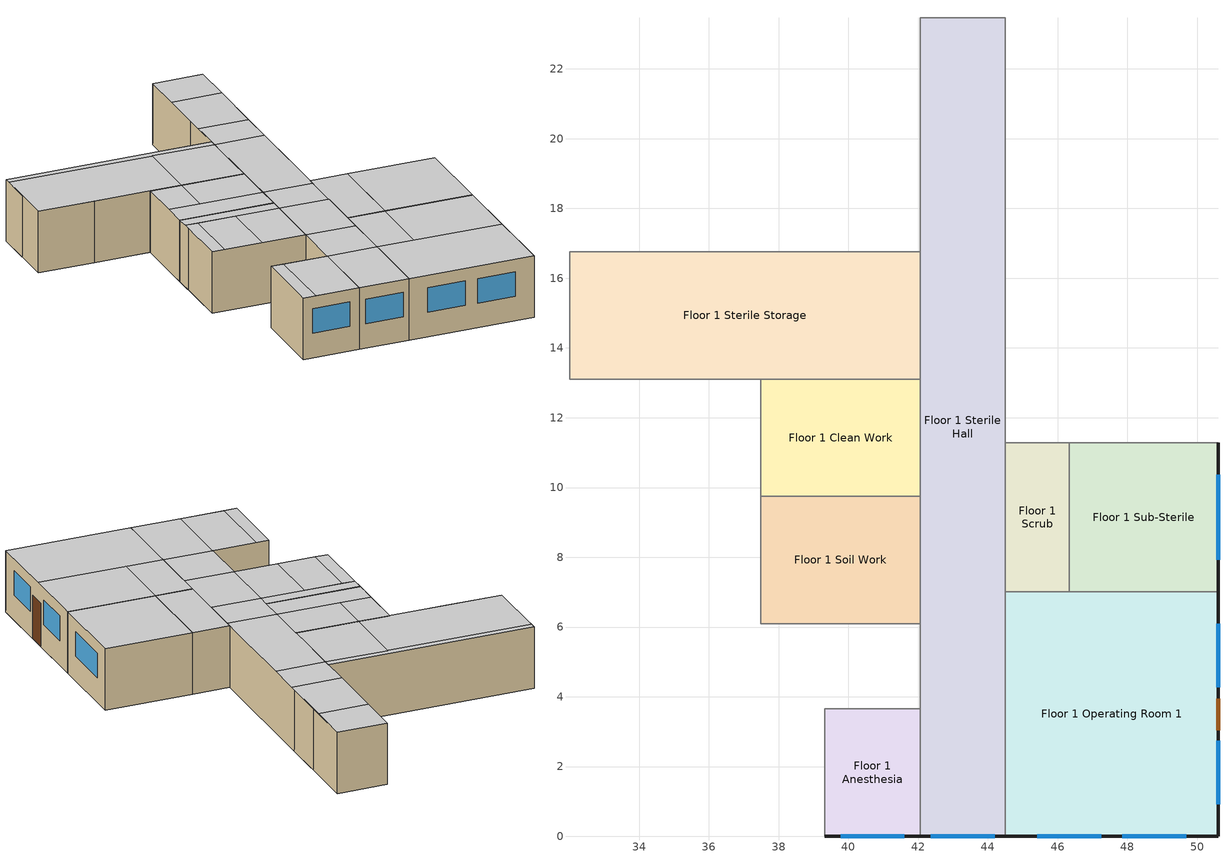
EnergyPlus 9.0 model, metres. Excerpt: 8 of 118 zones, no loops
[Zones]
Floor 1 Anesthesia
 floor ground (Floor1AnesthesiaSlab_Ffactor): 42.06,3.66 42.06,0 39.32,0 39.32,3.66 z0
 wall outside (nonres_ext_wall): 39.32,0 42.06,0 z0:3.05
 wall to Floor 1 Sterile Hall (int_wall): 42.06,0 42.06,3.66 z0:3.05
 wall to Floor 1 Nurse Hall (int_wall): 42.06,3.66 39.32,3.66 z0:3.05
 wall to Floor 1 Recovery Room (int_wall): 39.32,3.66 39.32,0 z0:3.05
 window (NonresWindow_U_0.29_SHGC_0.45): 39.78,0 41.61,0 z1.22:2.44
 ceiling to Floor 2 Exam Hall 3 (int_slab_ceiling): 39.32,0 39.93,0 39.93,3.66 39.32,3.66 z3.05
 ceiling to Floor 2 Exam 4 (int_slab_ceiling): 42.06,3.66 39.93,3.66 39.93,0 42.06,0 z3.05
Floor 1 Clean Work
 floor adiabatic (Floor1CleanWorkSlab_Ffactor): 37.49,9.75 37.49,13.11 42.06,13.11 42.06,9.75 z0
 wall to Floor 1 Sterile Storage (int_wall): 42.06,13.11 37.49,13.11 z0:3.05
 wall to Floor 1 Soil (int_wall): 37.49,13.11 37.49,9.75 z0:3.05
 wall to Floor 1 Sterile Hall (int_wall): 42.06,9.75 42.06,13.11 z0:3.05
 wall to Floor 1 Soil Work (int_wall): 37.49,9.75 42.06,9.75 z0:3.05
 ceiling to Floor 2 Scheduling 1 (int_slab_ceiling): 42.06,13.11 39.01,13.11 39.01,10.97 42.06,10.97 z3.05
 ceiling to Floor 2 X-Ray (int_slab_ceiling): 37.49,13.11 37.49,10.97 39.01,10.97 39.01,13.11 z3.05
 ceiling to Floor 2 Reception Hall (int_slab_ceiling): 42.06,10.97 37.49,10.97 37.49,9.75 42.06,9.75 z3.05
Floor 1 Operating Room 1
 floor ground (Floor1OperatingRoom1Slab_Ffactor): 50.6,7.01 50.6,0 44.5,0 44.5,7.01 z0
 wall outside (nonres_ext_wall): 44.5,0 50.6,0 50.6,7.01 z0:3.05
 wall to Floor 1 Sterile Hall (int_wall): 44.5,7.01 44.5,0 z0:3.05
 wall to Floor 1 Sub-Sterile (int_wall): 50.6,7.01 46.33,7.01 z0:3.05
 wall to Floor 1 Scrub (int_wall): 46.33,7.01 44.5,7.01 z0:3.05
 window (NonresWindow_U_0.29_SHGC_0.45): 45.42,0 47.24,0 / 47.85,0 49.68,0 / 50.6,0.91 50.6,2.74 / 50.6,4.27 50.6,6.1 z1.22:2.44
 door (Swinging Door_con): 50.6,3.03 50.6,3.95 z0:2.13
 ceiling to Floor 2 Conference (int_slab_ceiling): 50.6,0 50.6,3.66 44.5,3.66 44.5,0 z3.05
 ceiling to Floor 2 Office (int_slab_ceiling): 50.6,7.01 46.33,7.01 46.33,3.66 50.6,3.66 z3.05
 ceiling to Floor 2 Office Hall (int_slab_ceiling): 44.5,3.66 46.33,3.66 46.33,7.01 44.5,7.01 z3.05
Floor 1 Scrub
 floor adiabatic (Floor1ScrubSlab_Ffactor): 46.33,7.01 44.5,7.01 44.5,11.28 46.33,11.28 z0
 wall to Floor 1 Sub-Sterile (int_wall): 46.33,7.01 46.33,11.28 z0:3.05
 wall to Floor 1 Sterile Hall (int_wall): 44.5,11.28 44.5,7.01 z0:3.05
 wall to Floor 1 Operating Room 2 (int_wall): 46.33,11.28 44.5,11.28 z0:3.05
 ceiling to Floor 2 Office Hall (int_slab_ceiling): 44.5,7.01 46.33,7.01 46.33,11.28 44.5,11.28 z3.05
Floor 1 Soil Work
 floor adiabatic (Floor1SoilWorkSlab_Ffactor): 42.06,9.75 42.06,6.1 37.49,6.1 37.49,9.75 z0
 wall to Floor 1 Sterile Hall (int_wall): 42.06,6.1 42.06,9.75 z0:3.05
 wall to Floor 1 Nurse Hall (int_wall): 37.49,6.1 42.06,6.1 z0:3.05
 wall to Floor 1 Soil (int_wall): 37.49,9.75 37.49,8.84 z0:3.05
 wall to Floor 1 Nurse Toilet (int_wall): 37.49,8.84 37.49,6.1 z0:3.05
 ceiling to Floor 2 Exam 3 (int_slab_ceiling): 37.49,6.1 38.1,6.1 38.1,9.14 37.49,9.14 z3.05
 ceiling to Floor 2 Exam Hall 3 (int_slab_ceiling): 38.1,6.1 39.93,6.1 39.93,9.14 38.1,9.14 z3.05
 ceiling to Floor 2 Reception Hall (int_slab_ceiling): 42.06,9.14 42.06,9.75 37.49,9.75 37.49,9.14 z3.05
 ceiling to Floor 2 Dictation (int_slab_ceiling): 42.06,6.1 42.06,9.14 39.93,9.14 39.93,6.1 z3.05
Floor 1 Sterile Hall
 floor ground (Floor1SterileHallSlab_Ffactor): 42.06,23.47 44.5,23.47 44.5,0 42.06,0 z0
 wall outside (nonres_ext_wall): 42.06,0 44.5,0 z0:3.05
 wall to Floor 1 Operating Room 3 (int_wall): 42.06,23.47 42.06,19.2 z0:3.05
 wall to Floor 1 Utility Hall (int_wall): 44.5,23.47 42.06,23.47 z0:3.05
 wall to Floor 1 Nurse Hall (int_wall): 42.06,6.1 42.06,3.66 z0:3.05
 wall to Floor 1 Sterile Storage (int_wall): 42.06,16.76 42.06,13.11 z0:3.05
 wall to Floor 1 Locker Room Hall (int_wall): 42.06,19.2 42.06,16.76 z0:3.05
 wall to Floor 1 Operating Room 2 (int_wall): 44.5,11.28 44.5,18.59 z0:3.05
 wall to Floor 1 Utility Janitor (int_wall): 44.5,18.59 44.5,20.73 z0:3.05
 wall to Floor 1 Utility Room (int_wall): 44.5,20.73 44.5,23.47 z0:3.05
 window (NonresWindow_U_0.29_SHGC_0.45): 42.37,0 44.2,0 z1.22:2.44
 ceiling to Floor 2 Conference (int_slab_ceiling): 44.5,0 44.5,3.66 42.06,3.66 42.06,0 z3.05
 ceiling to Floor 2 Storage 2 (int_slab_ceiling): 42.06,23.47 42.06,21.34 44.5,21.34 44.5,23.47 z3.05
 ceiling to Floor 2 Lounge (int_slab_ceiling): 42.06,6.1 44.5,6.1 44.5,9.14 42.06,9.14 z3.05
 ceiling to Floor 2 Conference Toilet (int_slab_ceiling): 44.5,3.66 44.5,6.1 42.06,6.1 42.06,3.66 z3.05
 ceiling to Floor 2 Scheduling 1 (int_slab_ceiling): 42.06,10.97 44.5,10.97 44.5,16.46 42.06,16.46 z3.05
 ceiling to Floor 2 Work Hall (int_slab_ceiling): 42.06,16.46 44.5,16.46 44.5,18.29 42.06,18.29 z3.05
 ceiling to Floor 2 Reception Hall (int_slab_ceiling): 44.5,9.14 44.5,10.97 42.06,10.97 42.06,9.14 z3.05
 ceiling to Floor 2 Nurse Station 1 (int_slab_ceiling): 44.5,21.34 42.06,21.34 42.06,18.29 44.5,18.29 z3.05
Floor 1 Sterile Storage
 floor adiabatic (Floor1NurseStorageSlab_Ffactor): 42.06,16.76 42.06,13.11 32,13.11 32,16.76 z0
 wall to Floor 1 Dictation (int_wall): 32,13.11 34.75,13.11 z0:3.05
 wall to Floor 1 Nurse Janitor (int_wall): 32,16.76 32,14.94 z0:3.05
 wall to Floor 1 Locker Room Hall (int_wall): 42.06,16.76 32,16.76 z0:3.05
 wall to Floor 1 Humid (int_wall): 32,14.94 32,13.11 z0:3.05
 wall to Floor 1 Soil (int_wall): 34.75,13.11 37.49,13.11 z0:3.05
 ceiling to Floor 2 Scheduling 1 (int_slab_ceiling): 42.06,13.11 42.06,16.46 39.01,16.46 39.01,13.11 z3.05
 ceiling to Floor 2 Work Hall (int_slab_ceiling): 32,16.76 32,16.46 42.06,16.46 42.06,16.76 z3.05
 ceiling to Floor 2 X-Ray (int_slab_ceiling): 39.01,13.11 39.01,16.46 32,16.46 32,13.11 z3.05
Floor 1 Sub-Sterile
 floor ground (Floor1Sub-SterileSlab_Ffactor): 46.33,7.01 46.33,11.28 50.6,11.28 50.6,7.01 z0
 wall outside (nonres_ext_wall): 50.6,7.01 50.6,11.28 z0:3.05
 wall to Floor 1 Operating Room 2 (int_wall): 50.6,11.28 46.33,11.28 z0:3.05
 window (NonresWindow_U_0.29_SHGC_0.45): 50.6,7.92 50.6,10.36 z1.22:2.44
 ceiling to Floor 2 Office (int_slab_ceiling): 46.33,11.28 46.33,7.01 50.6,7.01 50.6,11.28 z3.05
[Building]
OutPatientHealthCare: North Axis {deg}=0; Terrain=City; Loads Convergence Tolerance Value=0.04; Temperature Convergence Tolerance Value {deltaC}=0.2; Solar Distribution=FullInteriorAndExterior; Maximum Number of Warmup Days=25; Minimum Number of Warmup Days=6
[Site:Location]
Site:Location=Fairbanks Intl Arpt_AK_USA Design_Conditions; Latitude {N+ S-}=64.82; Longitude {W- E+}=-147.85; Time Zone Relative to GMT {GMT+/-}=-9; Elevation {m}=133
[SizingPeriod:DesignDay] Day of Month=21; Dry-Bulb Temperature Range Modifier Type=DefaultMultipliers; Humidity Condition Type=Wetbulb; Barometric Pressure {Pa}=99737; Rain {Yes/No}=No; Snow on ground {Yes/No}=No; Daylight Savings Time Indicator=No
Name | Month | Day Type | Maximum Dry-Bulb Temperature {C} | Daily Dry-Bulb Temperature Range {C} | Wetbulb at Maximum Dry-Bulb {C} | Wind Speed {m/s} design conditions vs. traditional 6.71 m/s (15 mph) | Wind Direction {Degrees; N=0, S=180} | Solar Model Indicator | Clearness {0.0 to 1.1} | Wind Speed {m/s} design conditions vs. traditional 3.35 m/s (7mph) | ASHRAE Clear Sky Optical Depth for Beam Irradiance (taub) | ASHRAE Clear Sky Optical Depth for Diffuse Irradiance (taud)
Fairbanks Intl Arpt Ann Htg 99.6% Condns DB | 1 | WinterDesignDay | -41.9 | 0 | -41.9 | 0.3 | 20 | ASHRAEClearSky | 0
Fairbanks Intl Arpt Ann Clg .4% Condns DB=>MWB | 7 | SummerDesignDay | 27.4 | 10.2 | 16.1 |  | 180 | ASHRAETau |  | 3.1 | 0.387 | 2.212
[Site:WaterMainsTemperature]
Calculation Method=Correlation; Annual average outdoor air temperature {C}=-1.525; Maximum difference in monthly average outdoor air temperatures {C}=36.2
[Site:GroundTemperature:FCfactorMethod]
January Ground Temperature {C}=-3.1; February Ground Temperature {C}=-17.7; March Ground Temperature {C}=-19.3; April Ground Temperature {C}=-17.6; May Ground Temperature {C}=-15.4; June Ground Temperature {C}=-10.3; July Ground Temperature {C}=0.7; August Ground Temperature {C}=10.6; September Ground Temperature {C}=16; October Ground Temperature {C}=16.9; November Ground Temperature {C}=14.2; December Ground Temperature {C}=6.7
[Material:NoMass]
Opaque Door panel_con: MediumRough, 0.475973, 0.9, 0.7, 0.7
CP02 CARPET PAD: VeryRough, 0.21648, 0.9, 0.7, 0.8
Nonres_Exterior_Wall_Insulation: MediumSmooth, 3.52984, 0.9, 0.7, 0.7
[Construction]
Swinging Door_con: Opaque Door panel_con
InteriorFurnishings: Std Wood 6inch
int_wall: G01 13mm gypsum board, G01 13mm gypsum board
int_slab_ceiling: CP02 CARPET PAD, 100mm Normalweight concrete floor
nonres_ext_wall: F07 25mm stucco, G01 16mm gypsum board, Nonres_Exterior_Wall_Insulation, G01 16mm gypsum board
NonresWindow_U_0.29_SHGC_0.45: Glazing Layer
[Material]
Name | Roughness | Thickness {m} | Conductivity {W/m-K} | Density {kg/m3} | Specific Heat {J/kg-K} | Thermal Absorptance | Solar Absorptance | Visible Absorptance | Absorptance:Thermal | Absorptance:Solar | Absorptance:Visible
Std Wood 6inch | MediumSmooth | 0.15 | 0.12 | 540 | 1210 | 0.9 | 0.7 | 0.7
F07 25mm stucco | Smooth | 0.0254 | 0.72 | 1856 | 840 | 0.9 | 0.7 | 0.7
G01 13mm gypsum board | Smooth | 0.0127 | 0.16 | 800 | 1090 |  |  |  | 0.9 | 0.7 | 0.5
G01 16mm gypsum board | MediumSmooth | 0.0159 | 0.16 | 800 | 1090
100mm Normalweight concrete floor | MediumRough | 0.1016 | 2.31 | 2322 | 832
[WindowMaterial:SimpleGlazingSystem]
Glazing Layer: U-Factor {W/m2-K}=1.6467; Solar Heat Gain Coefficient=0.45; Visible Transmittance=0.45
[Construction:FfactorGroundFloor] F-Factor=0.6924
Name | Area | PerimeterExposed
Floor1AnesthesiaSlab_Ffactor | 10.0335 | 2.7432
Floor1CleanWorkSlab_Ffactor | 15.329 | 0
Floor1OperatingRoom1Slab_Ffactor | 42.7354 | 13.1064
Floor1ScrubSlab_Ffactor | 7.80386 | 0
Floor1SoilWorkSlab_Ffactor | 16.7225 | 0
Floor1SterileHallSlab_Ffactor | 57.2283 | 2.4384
Floor1NurseStorageSlab_Ffactor | 36.7896 | 0
Floor1Sub-SterileSlab_Ffactor | 18.209 | 4.2672
[Zone] Type=1; Multiplier=1; Ceiling Height {m}=-9999; Floor Area {m2}=autocalculate; Part of Total Floor Area=Yes
Name | Volume {m3}
Floor 1 Anesthesia | 30.5822
Floor 1 Clean Work | 46.7228
Floor 1 Operating Room 1 | 130.2575
Floor 1 Scrub | 23.7862
Floor 1 Soil Work | 50.9703
Floor 1 Sterile Hall | 174.4318
Floor 1 Sterile Storage | 112.1347
Floor 1 Sub-Sterile | 55.501
[InternalMass] Construction=InteriorFurnishings
Name | Zone | Surface Area {m2}
Floor 1 Anesthesia_InternalMass_1 | Floor 1 Anesthesia | 20.0671
Floor 1 Clean Work_InternalMass_1 | Floor 1 Clean Work | 30.658
Floor 1 Operating Room 1_InternalMass_1 | Floor 1 Operating Room 1 | 85.4708
Floor 1 Scrub_InternalMass_1 | Floor 1 Scrub | 15.6077
Floor 1 Soil Work_InternalMass_1 | Floor 1 Soil Work | 33.4451
Floor 1 Sterile Hall_InternalMass_1 | Floor 1 Sterile Hall | 114.4565
Floor 1 Sterile Storage_InternalMass_1 | Floor 1 Sterile Storage | 73.5792
Floor 1 Sub-Sterile_InternalMass_1 | Floor 1 Sub-Sterile | 36.418
[People] Number of People Schedule=BLDG_OCC_SCH; Number of People Calculation Method=People/Area; People per Zone Floor Area {person/m2}=0.215299; Fraction Radiant=0.3; Sensible Heat Fraction=AUTOCALCULATE; Activity Level Schedule=ACTIVITY_SCH; Enable ASHRAE 55 Comfort Warnings=No; Mean Radiant Temperature Calculation Type=ZoneAveraged; Work Efficiency Schedule=WORK_EFF_SCH; Clothing Insulation Calculation Method=ClothingInsulationSchedule; Clothing Insulation Schedule=CLOTHING_SCH; Air Velocity Schedule=AIR_VELO_SCH; Thermal Comfort Model 1 Type=FANGER
Name | Zone or ZoneList
Floor 1 Anesthesia People | Floor 1 Anesthesia
Floor 1 Clean Work People | Floor 1 Clean Work
Floor 1 Operating Room 1 People | Floor 1 Operating Room 1
Floor 1 Soil Work People | Floor 1 Soil Work
[Lights] Design Level Calculation Method=Watts/Area; Return Air Fraction=0; Fraction Radiant=0.7; Fraction Visible=0.2; Fraction Replaceable=1; Return Air Fraction Calculated from Plenum Temperature=No
Name | Zone or ZoneList | Schedule | Watts per Zone Floor Area {W/m2}
Floor 1 Anesthesia_Lights | Floor 1 Anesthesia | BLDG_LIGHT_SCH | 16.0813
Floor 1 Clean Work_Lights | Floor 1 Clean Work | BLDG_LIGHT_SCH | 16.0813
Floor 1 Operating Room 1_Lights | Floor 1 Operating Room 1 | BLDG_LIGHT_SCH | 24.025
Floor 1 Scrub_Lights | Floor 1 Scrub | BLDG_LIGHT_CORRIDOR_SCH | 6.39376
Floor 1 Soil Work_Lights | Floor 1 Soil Work | BLDG_LIGHT_SCH | 16.0813
Floor 1 Sterile Hall_Lights | Floor 1 Sterile Hall | BLDG_LIGHT_CORRIDOR_SCH | 6.39376
Floor 1 Sterile Storage_Lights | Floor 1 Sterile Storage | BLDG_LIGHT_STORAGE_SCH | 6.10314
Floor 1 Sub-Sterile_Lights | Floor 1 Sub-Sterile | BLDG_LIGHT_CORRIDOR_SCH | 6.39376
[ElectricEquipment] Schedule=BLDG_EQUIP_SCH; Design Level Calculation Method=EquipmentLevel; Fraction Latent=0; Fraction Radiant=0.5; Fraction Lost=0
Name | Zone or ZoneList | Design Level {W}
Floor 1 Anesthesia_PlugMisc_Equip | Floor 1 Anesthesia | 216.0219
Floor 1 Clean Work_PlugMisc_Equip | Floor 1 Clean Work | 330.0334
Floor 1 Operating Room 1_PlugMisc_Equip | Floor 1 Operating Room 1 | 1840.19
Floor 1 Scrub_PlugMisc_Equip | Floor 1 Scrub | 33.6346
Floor 1 Soil Work_PlugMisc_Equip | Floor 1 Soil Work | 360.0364
Floor 1 Sterile Hall_PlugMisc_Equip | Floor 1 Sterile Hall | 246.6539
Floor 1 Sterile Storage_PlugMisc_Equip | Floor 1 Sterile Storage | 39.7328
Floor 1 Sub-Sterile_PlugMisc_Equip | Floor 1 Sub-Sterile | 78.4808
[GasEquipment]
Floor 1 Operating Room 1_GasMisc_Equip: Zone or ZoneList=Floor 1 Operating Room 1; Schedule=BLDG_EQUIP_SCH_BASE; Design Level Calculation Method=EquipmentLevel; Design Level {W}=3217.98; Fraction Latent=0; Fraction Radiant=0; Fraction Lost=0.5
[Exterior:Lights]
Exterior_Lights: Schedule=Exterior_Lgt_ALWAYS_ON; Design Level {W}=8428.41; Control Option=AstronomicalClock
[ZoneInfiltration:DesignFlowRate] Schedule=INFIL_SCH; Design Flow Rate Calculation Method=Flow/ExteriorWallArea; Flow per Exterior Surface Area {m3/s-m2}=0.00056896; Constant Term Coefficient=0; Temperature Term Coefficient=0; Velocity Term Coefficient=0.224; Velocity Squared Term Coefficient=0
Name | Zone or ZoneList
Floor 1 Anesthesia_Infiltration | Floor 1 Anesthesia
Floor 1 Operating Room 1_Infiltration | Floor 1 Operating Room 1
Floor 1 Sub-Sterile_Infiltration | Floor 1 Sub-Sterile
[Schedule:Compact]
Exterior_Lgt_ALWAYS_ON: Through: 12/31, For: AllDays, Until: 24:00, 1
ACTIVITY_SCH: Through: 12/31, For: AllDays, Until: 24:00, 120
WORK_EFF_SCH: Through: 12/31, For: AllDays, Until: 24:00, 0
AIR_VELO_SCH: Through: 12/31, For: AllDays, Until: 24:00, 0.2
CLOTHING_SCH: Through: 04/30, For: AllDays, Until: 24:00, 1, Through: 09/30, For: AllDays, Until: 24:00, 0.5, Through: 12/31, For: AllDays, Until: 24:00, 1
INFIL_SCH: Through: 12/31, For: Weekdays, Until: 24:00, 0.25, For: Saturday, Until: 24:00, 0.25, For: SummerDesignDay WinterDesignDay, Until: 24:00, 1, For: Sunday Holidays AllOtherDays, Until: 24:00, 0.25
BLDG_LIGHT_CORRIDOR_SCH; BLDG_LIGHT_SCH: Through: 12/31, For: Weekdays, Until: 4:00, 0.1, Until: 6:00, 0.3, Until: 7:00, 0.6, Until: 18:00, 0.9, Until: 20:00, 0.6, Until: 22:00, 0.3, Until: 24:00, 0.1, For: SummerDesignDay, Until: 4:00, 0.1, Until: 6:00, 0.3, Until: 7:00, 0.6, Until: 18:00, 0.9, Until: 20:00, 0.6, Until: 22:00, 0.3, Until: 24:00, 0.1, For: WinterDesignDay, Until: 7:00, 0.1, Until: 9:00, 0.3, Until: 15:00, 0.4, Until: 20:00, 0.3, Until: 24:00, 0.1, For: Saturday, Until: 7:00, 0.1, Until: 9:00, 0.3, Until: 15:00, 0.4, Until: 20:00, 0.3, Until: 24:00, 0.1, For: Sunday Holidays AllOtherDays, Until: 8:00, 0.05, Until: 17:00, 0.1, Until: 24:00, 0.05
BLDG_LIGHT_STORAGE_SCH: Through: 12/31, For: Weekdays, Until: 4:00, 0.052, Until: 6:00, 0.156, Until: 7:00, 0.312, Until: 18:00, 0.468, Until: 20:00, 0.312, Until: 22:00, 0.156, Until: 24:00, 0.052, For: SummerDesignDay, Until: 4:00, 0.1, Until: 6:00, 0.3, Until: 7:00, 0.6, Until: 18:00, 0.9, Until: 20:00, 0.6, Until: 22:00, 0.3, Until: 24:00, 0.1, For: WinterDesignDay, Until: 7:00, 0.1, Until: 9:00, 0.3, Until: 15:00, 0.4, Until: 20:00, 0.3, Until: 24:00, 0.1, For: Saturday, Until: 7:00, 0.052, Until: 9:00, 0.156, Until: 15:00, 0.208, Until: 20:00, 0.156, Until: 24:00, 0.052, For: Sunday Holidays AllOtherDays, Until: 8:00, 0.026, Until: 17:00, 0.052, Until: 24:00, 0.026
BLDG_EQUIP_SCH; BLDG_EQUIP_SCH_BASE: Through: 12/31, For: Weekdays, Until: 04:00, 0.3, Until: 06:00, 0.5, Until: 18:00, 1, Until: 20:00, 0.5, Until: 24:00, 0.3, For: SummerDesignDay, Until: 04:00, 0.3, Until: 06:00, 0.5, Until: 18:00, 1, Until: 20:00, 0.5, Until: 24:00, 0.3, For: WinterDesignDay, Until: 07:00, 0.3, Until: 09:00, 0.5, Until: 15:00, 0.8, Until: 20:00, 0.5, Until: 24:00, 0.3, For: Saturday, Until: 07:00, 0.3, Until: 09:00, 0.5, Until: 15:00, 0.8, Until: 20:00, 0.5, Until: 24:00, 0.3, For: Sunday Holidays AllOtherDays, Until: 08:00, 0.3, Until: 17:00, 0.5, Until: 24:00, 0.3
BLDG_OCC_SCH: Through: 12/31, For: Weekdays, Until: 04:00, 0.05, Until: 06:00, 0.2, Until: 07:00, 0.5, Until: 18:00, 0.9, Until: 20:00, 0.5, Until: 22:00, 0.2, Until: 24:00, 0.05, For: SummerDesignDay, Until: 04:00, 0.05, Until: 06:00, 0.2, Until: 07:00, 0.5, Until: 18:00, 0.9, Until: 20:00, 0.5, Until: 22:00, 0.2, Until: 24:00, 0.05, For: WinterDesignDay, Until: 07:00, 0.05, Until: 09:00, 0.2, Until: 15:00, 0.3, Until: 20:00, 0.2, Until: 24:00, 0.05, For: Saturday, Until: 07:00, 0.05, Until: 09:00, 0.2, Until: 15:00, 0.3, Until: 20:00, 0.2, Until: 24:00, 0.05, For: Sunday Holidays AllOtherDays, Until: 08:00, 0, Until: 17:00, 0.05, Until: 24:00, 0
